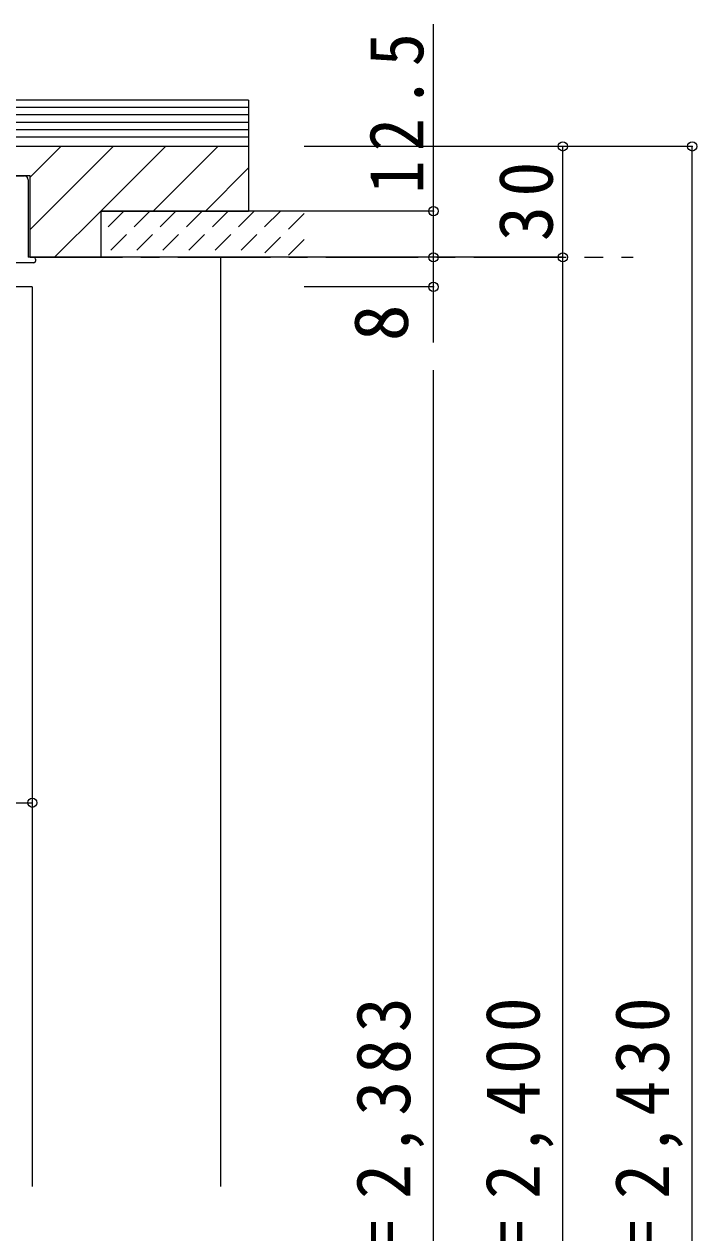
# Model space of a CAD drawing. Units: millimetres at full size, sheet at 1:5; details may follow other scales. Extents: x -973 to 977, y -718 to 696.
# Drawn here: x -769 to -587.1, y -308.8 to 18.1 of the extents above; entities that cross this region are included whole.
import ezdxf
from ezdxf.enums import TextEntityAlignment as Align

# ---------------------------------------------------------------- set-up
doc = ezdxf.new("R2010")
doc.units = ezdxf.units.MM
doc.header["$LTSCALE"] = 5
doc.header["$PDMODE"] = 32
doc.header["$PDSIZE"] = 2.5
doc.linetypes.add('CHAIN1', pattern=[8, 5, -1, 1, -1])
doc.linetypes.add('DASHED1', pattern=[1.8, 1.2, -0.6])
doc.layers.add('0-4_枠', color=3, linetype='Continuous')
doc.layers.add('0-B_寸法', color=7, linetype='Continuous')
doc.styles.add('ＭＳ ゴシック', font='')
doc.styles.get('ＭＳ ゴシック').set_extended_font_data('MS Gothic')

msp = doc.modelspace()

# ---------------------------------------------------------------- linework, layer by layer
at = {"layer": '0-4_枠', "color": 4}
msp.add_line((-715.833, -296.25), (-715.833, -45), dxfattribs=at)
at = {"layer": '0-B_寸法', "color": 4}
for p, q in [((-658.333, -45), (-658.333, 18.052)), ((-623.333, -15), (-693.333, -15)), ((-588.333, -15), (-623.333, -15)), ((-623.333, -45), (-623.333, -15)), ((-588.333, -45), (-588.333, -15)), ((-658.333, -32.5), (-693.333, -32.5)), ((-658.333, -35.5), (-658.333, -32.5)), ((-623.333, -45), (-693.333, -45)), ((-658.333, -53), (-658.333, -45)), ((-658.333, -48), (-658.333, -45)), ((-658.333, -68), (-658.333, -45)), ((-623.333, -555.5), (-623.333, -45)), ((-588.333, -555.5), (-588.333, -45)), ((-658.333, -55.5), (-658.333, -48)), ((-658.333, -53), (-693.333, -53)), ((-658.333, -546), (-658.333, -75.5)), ((-796.833, -192.5), (-766.833, -192.5))]:
    msp.add_line(p, q, dxfattribs=at)
at = {"layer": '0-B_寸法', "color": 3}
for p, q in [((-708.333, -2.5), (-893.333, -2.5)), ((-708.333, -2.5), (-708.333, -32.5)), ((-708.333, -4.5), (-893.333, -4.5)), ((-708.333, -6.5), (-893.333, -6.5)), ((-708.333, -8.5), (-893.333, -8.5)), ((-708.333, -10.5), (-893.333, -10.5)), ((-708.333, -12.5), (-893.333, -12.5)), ((-708.333, -15), (-893.333, -15)), ((-767.433, -23.335), (-759.098, -15)), ((-767.433, -37.478), (-744.956, -15)), ((-748.314, -32.5), (-730.814, -15)), ((-734.171, -32.5), (-716.671, -15)), ((-720.029, -32.5), (-708.333, -20.804)), ((-767.433, -23), (-796.233, -23)), ((-767.433, -45), (-767.433, -23)), ((-760.814, -45), (-748.333, -32.52)), ((-748.333, -32.5), (-708.333, -32.5)), ((-748.333, -32.5), (-748.333, -45)), ((-708.333, -32.5), (-740.833, -32.5)), ((-748.333, -45), (-767.433, -45))]:
    msp.add_line(p, q, dxfattribs=at)
at = {"layer": '0-B_寸法'}
for p, q in [((-794.533, -23), (-768.933, -23)), ((-767.933, -24), (-767.933, -29.642)), ((-767.933, -26.773), (-767.933, -45)), ((-766.433, -45), (-767.933, -45)), ((-765.933, -45.5), (-765.933, -46)), ((-766.433, -46.5), (-773.033, -46.5))]:
    msp.add_line(p, q, dxfattribs=at)
at = {"layer": '0-B_寸法', "color": 2}
for p, q in [((-693.333, -32.5), (-748.333, -32.5)), ((-693.333, -45), (-767.433, -45))]:
    msp.add_line(p, q, dxfattribs=at)
at = {"layer": '0-B_寸法', "color": 4, "linetype": 'DASHED1'}
for p, q in [((-742.082, -32.5), (-748.333, -38.751)), ((-735.011, -32.5), (-747.511, -45)), ((-727.968, -32.5), (-740.468, -45)), ((-720.897, -32.5), (-733.397, -45)), ((-713.854, -32.5), (-726.354, -45)), ((-706.783, -32.5), (-719.283, -45)), ((-699.74, -32.5), (-712.24, -45)), ((-693.333, -33.164), (-705.169, -45)), ((-693.333, -40.207), (-698.126, -45))]:
    msp.add_line(p, q, dxfattribs=at)
at = {"layer": '0-B_寸法', "color": 4, "linetype": 'CHAIN1'}
msp.add_line((-767.433, -45), (-604.333, -45), dxfattribs=at)
at = {"layer": '0-B_寸法', "color": 6}
for q in [(-796.833, -53), (-766.833, -296.25)]:
    msp.add_line((-766.833, -53), q, dxfattribs=at)
at = {"layer": '0-B_寸法', "color": 3}
msp.add_lwpolyline([(-708.333, -32.5), (-740.833, -32.5), (-708.333, -32.5)], dxfattribs=at)
at = {"layer": '0-B_寸法'}
for centre, radius, start, end in [((-768.933, -24), 1, 0, 90), ((-766.433, -45.5), 0.5, 0, 90), ((-766.433, -46), 0.5, 270, 0)]:
    msp.add_arc(centre, radius, start, end, dxfattribs=at)
for p in [(-623.333, -15), (-588.333, -15), (-658.333, -32.5), (-658.333, -45), (-623.333, -45), (-658.333, -53), (-766.833, -192.5)]:
    msp.add_point(p, dxfattribs=at)

# ---------------------------------------------------------------- texts
at = {"layer": '0-B_寸法', "style": 'ＭＳ ゴシック'}
msp.add_text('8', height=14.66, rotation=90, dxfattribs=at).set_placement((-660.833, -67.704), align=Align.BOTTOM_LEFT)
at = {"layer": '0-B_寸法', "char_height": 14.66, "attachment_point": 7, "rotation": 90, "style": 'ＭＳ ゴシック'}
for s, insert in [('\\T1.28;\\W0.9;12.5', (-660.833, -27.807)), ('\\T1.27;\\W0.95;30', (-625.833, -40.625)), ('\\T1.19;\\W0.95;ＤＨ＝2,383', (-660.833, -367.5)), ('\\T1.19;\\W0.95;枠内＝2,400', (-625.833, -367.5)), ('\\T1.19;\\W0.95;枠外＝2,430', (-590.833, -367.5))]:
    msp.add_mtext(s, dxfattribs=dict(at, insert=insert))

doc.saveas('drawing.dxf')
